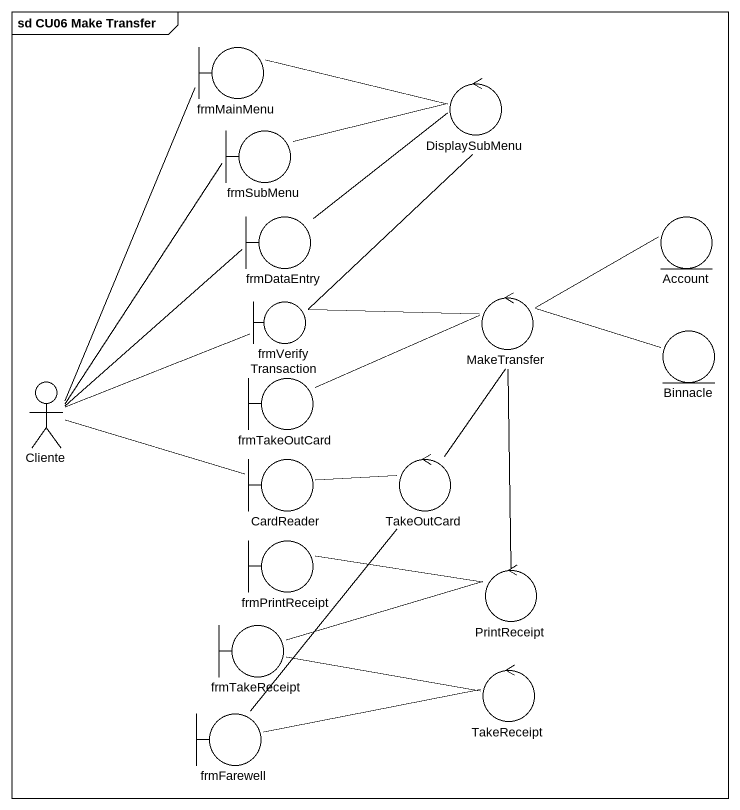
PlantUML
@startuml
mainframe sd CU06 Make Transfer
boundary frmMainMenu
control DisplaySubMenu
boundary frmSubMenu
boundary frmDataEntry
entity Account
boundary frmVerifyTransaction
control MakeTransfer
entity Binnacle
actor Cliente
boundary frmTakeOutCard
boundary CardReader
control TakeOutCard
boundary frmPrintReceipt
control PrintReceipt
boundary frmTakeReceipt
control TakeReceipt
boundary frmFarewell
frmMainMenu -right- DisplaySubMenu
DisplaySubMenu -- frmDataEntry
DisplaySubMenu -- frmVerifyTransaction
frmSubMenu -right- DisplaySubMenu
frmVerifyTransaction -right- MakeTransfer
MakeTransfer -right- Account
MakeTransfer -right- Binnacle
MakeTransfer -left- frmTakeOutCard
MakeTransfer -- TakeOutCard
MakeTransfer -- PrintReceipt
Cliente -up- frmMainMenu
Cliente -up- frmSubMenu
Cliente -up- frmDataEntry
Cliente -right- frmVerifyTransaction
Cliente -right- CardReader
CardReader -right- TakeOutCard
TakeOutCard -- frmFarewell
PrintReceipt -left- frmPrintReceipt
PrintReceipt -left- frmTakeReceipt
frmTakeReceipt -right- TakeReceipt
TakeReceipt -left- frmFarewell
@enduml
